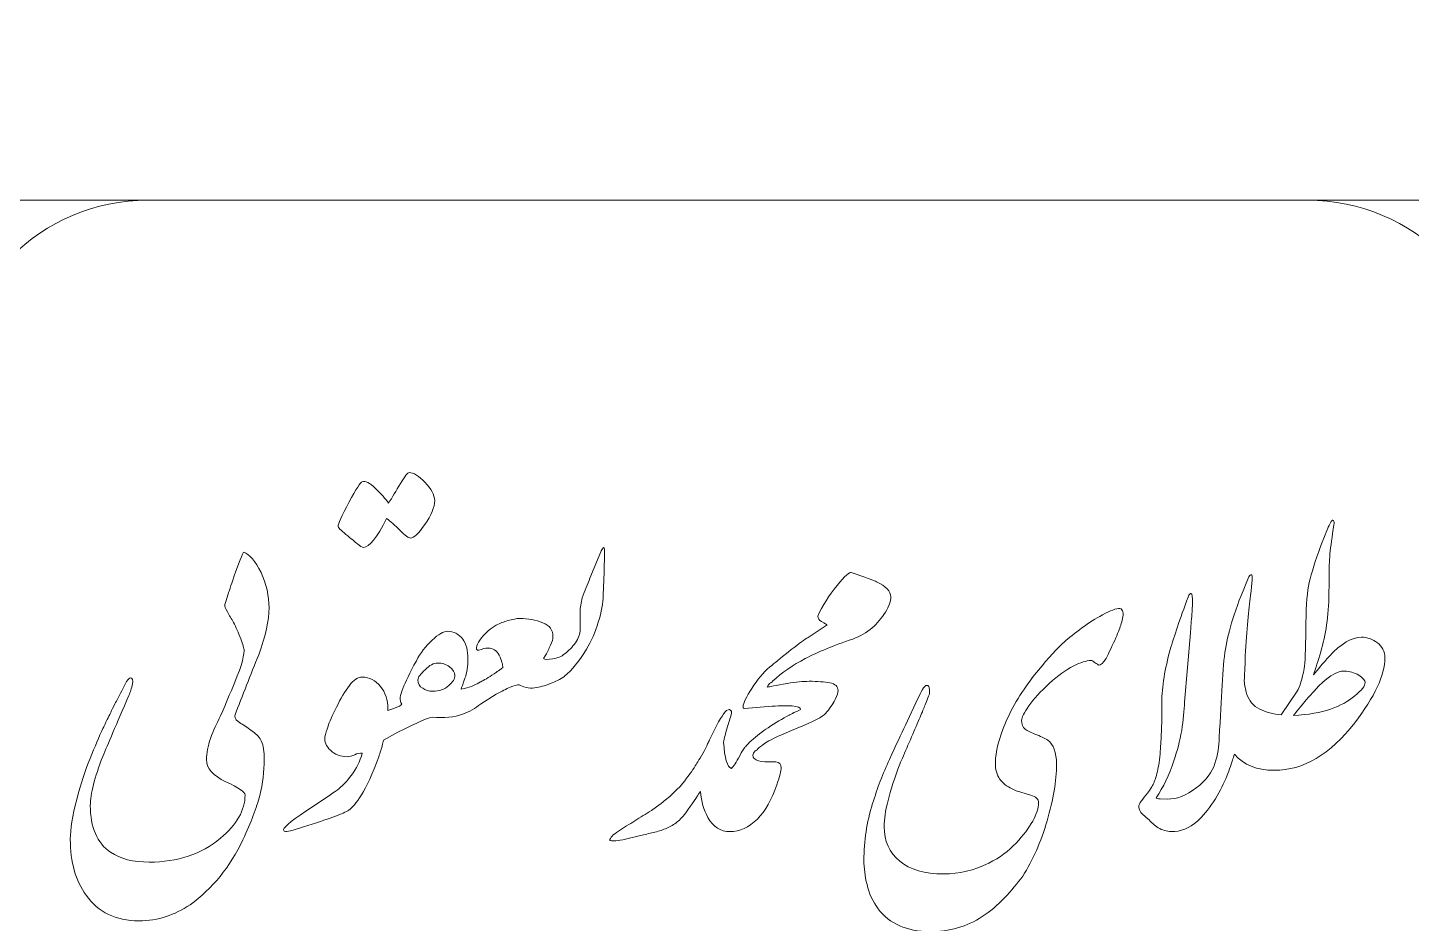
# Model space of a CAD drawing. Header units: millimetres. Extents: x 62 to 462, y 96 to 456.
# Drawn here: x 83.25 to 101.15, y 366.95 to 378.53 of the extents above; entities that cross this region are included whole.
import ezdxf

# ---------------------------------------------------------------- set-up
doc = ezdxf.new("R2010")
doc.units = ezdxf.units.MM
doc.header["$MEASUREMENT"] = 0
doc.layers.add('Layer 1', color=7, linetype='Continuous')

msp = doc.modelspace()

# ---------------------------------------------------------------- linework, layer by layer
at = {"layer": 'Layer 1', "color": 250, "lineweight": 18}
for points, knots in [([(71.7442, 415.8033), (71.7442, 415.8033), (101.3692, 415.8033), (101.3692, 415.8033), (104.0887, 415.8033), (106.3067, 413.5853), (106.3067, 410.8658), (106.3067, 410.8658), (106.3067, 381.2408), (106.3067, 381.2408), (106.3067, 378.5213), (104.0887, 376.3033), (101.3692, 376.3033), (101.3692, 376.3033), (71.7442, 376.3033), (71.7442, 376.3033), (69.0247, 376.3033), (66.8067, 378.5213), (66.8067, 381.2408), (66.8067, 381.2408), (66.8067, 410.8658), (66.8067, 410.8658), (66.8067, 413.5853), (69.0247, 415.8033), (71.7442, 415.8033)], [0, 0, 0, 0, 0.125, 0.125, 0.125, 0.25, 0.25, 0.25, 0.375, 0.375, 0.375, 0.5, 0.5, 0.5, 0.625, 0.625, 0.625, 0.75, 0.75, 0.75, 0.875, 0.875, 0.875, 1, 1, 1, 1]), ([(84.8067, 376.3033), (84.8067, 376.3033), (99.8067, 376.3033), (99.8067, 376.3033), (101.1837, 376.3033), (102.3067, 375.1803), (102.3067, 373.8033), (102.3067, 373.8033), (102.3067, 358.8033), (102.3067, 358.8033), (102.3067, 357.4264), (101.1837, 356.3033), (99.8067, 356.3033), (99.8067, 356.3033), (84.8067, 356.3033), (84.8067, 356.3033), (83.4298, 356.3033), (82.3067, 357.4264), (82.3067, 358.8033), (82.3067, 358.8033), (82.3067, 373.8033), (82.3067, 373.8033), (82.3067, 375.1803), (83.4298, 376.3033), (84.8067, 376.3033)], [0, 0, 0, 0, 0.125, 0.125, 0.125, 0.25, 0.25, 0.25, 0.375, 0.375, 0.375, 0.5, 0.5, 0.5, 0.625, 0.625, 0.625, 0.75, 0.75, 0.75, 0.875, 0.875, 0.875, 1, 1, 1, 1]), ([(87.2684, 372.0841), (87.2684, 372.1147), (87.3154, 372.217), (87.4095, 372.3945), (87.5036, 372.5709), (87.5612, 372.6591), (87.5812, 372.6591), (87.62, 372.6756), (87.6776, 372.6474), (87.7517, 372.5756), (87.827, 372.5027), (87.8834, 372.4392), (87.9222, 372.3839), (87.9681, 372.4592), (88.0198, 372.545), (88.0763, 372.6391), (88.1327, 372.7332), (88.1692, 372.7802), (88.188, 372.7802), (88.2456, 372.7802), (88.3138, 372.7379), (88.3926, 372.6544), (88.4726, 372.5709), (88.5137, 372.4921), (88.5184, 372.418), (88.5184, 372.331), (88.4761, 372.2275), (88.3914, 372.1088), (88.3079, 371.9912), (88.2479, 371.9324), (88.208, 371.9324), (88.1833, 371.9324), (88.1374, 371.9665), (88.0704, 372.0323), (88.0045, 372.0994), (87.9457, 372.1511), (87.8952, 372.1876), (87.7705, 371.9371), (87.6717, 371.8124), (87.5988, 371.8124), (87.58, 371.8124), (87.5542, 371.8266), (87.5189, 371.8571), (87.4871, 371.8842), (87.4377, 371.9253), (87.3695, 371.9806), (87.3013, 372.0359), (87.2684, 372.07), (87.2684, 372.0841)], [0, 0, 0, 0, 0.0625, 0.0625, 0.0625, 0.125, 0.125, 0.125, 0.1875, 0.1875, 0.1875, 0.25, 0.25, 0.25, 0.3125, 0.3125, 0.3125, 0.375, 0.375, 0.375, 0.4375, 0.4375, 0.4375, 0.5, 0.5, 0.5, 0.5625, 0.5625, 0.5625, 0.625, 0.625, 0.625, 0.6875, 0.6875, 0.6875, 0.75, 0.75, 0.75, 0.8125, 0.8125, 0.8125, 0.875, 0.875, 0.875, 0.9375, 0.9375, 0.9375, 1, 1, 1, 1]), ([(98.9892, 370.0833), (98.9943, 370.0275), (99.0045, 369.9738), (99.0195, 369.9216), (99.0501, 369.8275), (99.1065, 369.7593), (99.1889, 369.7193), (99.2712, 369.6793), (99.3641, 369.6558), (99.4676, 369.6487), (99.4676, 369.6487), (99.6745, 369.9521), (99.6745, 369.9521), (99.7086, 370.0098), (99.7392, 370.1074), (99.7639, 370.2449), (99.7756, 370.3202), (99.7827, 370.4872), (99.7851, 370.7424), (99.7874, 370.9987), (99.798, 371.1892), (99.8192, 371.3127), (99.8427, 371.4279), (99.8874, 371.5761), (99.9532, 371.7584), (100.0202, 371.9418), (100.0614, 372.0476), (100.0755, 372.0759), (100.0908, 372.1041), (100.1026, 372.1276), (100.112, 372.1464), (100.1237, 372.1652), (100.1343, 372.1687), (100.1425, 372.1582), (100.1519, 372.1476), (100.1543, 372.1299), (100.1496, 372.1041), (100.1249, 371.95), (100.1073, 371.8254), (100.0979, 371.7278), (100.0896, 371.6302), (100.0849, 371.5373), (100.0861, 371.4491), (100.0873, 371.3609), (100.0861, 371.2468), (100.0814, 371.1069), (100.0767, 370.967), (100.0626, 370.8376), (100.0391, 370.72), (100.0167, 370.6012), (99.9885, 370.4872), (99.9532, 370.3755), (99.9191, 370.2649), (99.8956, 370.1944), (99.885, 370.1638), (99.9403, 370.2332), (100.0073, 370.312), (100.0884, 370.4025), (100.2413, 370.5683), (100.3812, 370.6506), (100.5047, 370.6506), (100.58, 370.6506), (100.6494, 370.6259), (100.7117, 370.5777), (100.7752, 370.5319), (100.8081, 370.4672), (100.8081, 370.3813), (100.8081, 370.1603), (100.6776, 369.8816), (100.4189, 369.5429), (100.1014, 369.1337), (99.7545, 368.9291), (99.3782, 368.9291), (99.1515, 368.9291), (98.9798, 368.9978), (98.8622, 369.1361), (98.8537, 369.1085), (98.8454, 369.0834), (98.8372, 369.0608), (98.8172, 368.9926), (98.7878, 368.9115), (98.749, 368.8186), (98.7114, 368.7257), (98.6585, 368.6269), (98.5915, 368.5234), (98.5233, 368.4199), (98.4551, 368.3364), (98.3857, 368.2718), (98.2787, 368.1789), (98.1646, 368.1342), (98.0447, 368.1365), (97.9835, 368.1389), (97.9271, 368.1553), (97.8765, 368.1859), (97.8283, 368.2177), (97.7836, 368.2576), (97.7425, 368.3035), (97.7048, 368.3329), (97.6825, 368.3529), (97.6731, 368.3611), (97.6413, 368.3917), (97.6249, 368.4223), (97.6249, 368.454), (97.6249, 368.4775), (97.6366, 368.5046), (97.659, 368.534), (97.6825, 368.5634), (97.7083, 368.5975), (97.7389, 368.6339), (97.7519, 368.6516), (97.7707, 368.6798), (97.793, 368.7163), (97.8165, 368.7527), (97.8365, 368.8021), (97.8542, 368.8632), (97.8706, 368.9232), (97.8859, 369.0032), (97.8965, 369.102), (97.9059, 369.2007), (97.9118, 369.2866), (97.9141, 369.3571), (97.9141, 369.3571), (97.9212, 369.5712), (97.9212, 369.5712), (97.9235, 369.6441), (97.9235, 369.7217), (97.9212, 369.8016), (97.9259, 370.0133), (97.9623, 370.2426), (98.0317, 370.4907), (98.0799, 370.6589), (98.1564, 370.8847), (98.2622, 371.1692), (98.2693, 371.1881), (98.2763, 371.1998), (98.2834, 371.2069), (98.2893, 371.2139), (98.2951, 371.2174), (98.2998, 371.2174), (98.3163, 371.2151), (98.3234, 371.1716), (98.321, 371.0869), (98.3187, 371.0458), (98.314, 370.9787), (98.3069, 370.887), (98.2998, 370.7929), (98.2951, 370.733), (98.2928, 370.7083), (98.2928, 370.7083), (98.2175, 369.8122), (98.2175, 369.8122), (98.2128, 369.704), (98.1999, 369.5817), (98.1799, 369.443), (98.1564, 369.3101), (98.1235, 369.1807), (98.0799, 369.0537), (98.02, 368.868), (97.9424, 368.708), (97.8483, 368.5751), (97.853, 368.5657), (97.8718, 368.561), (97.9036, 368.561), (97.9036, 368.561), (97.9906, 368.5575), (97.9906, 368.5575), (98.1164, 368.5528), (98.2422, 368.601), (98.3692, 368.701), (98.495, 368.8009), (98.5762, 368.9068), (98.6103, 369.0173), (98.6444, 369.129), (98.6632, 369.2407), (98.6656, 369.3536), (98.6808, 369.6135), (98.6938, 369.8393), (98.7032, 370.0309), (98.7126, 370.2226), (98.7267, 370.3778), (98.7467, 370.4978), (98.7655, 370.6166), (98.7973, 370.7471), (98.8408, 370.887), (98.8843, 371.0269), (98.9537, 371.208), (99.0477, 371.4315), (99.0618, 371.4538), (99.0736, 371.4632), (99.0854, 371.4585), (99.0971, 371.4538), (99.0924, 371.3644), (99.0701, 371.1881), (99.0477, 371.0128), (99.0254, 370.753), (99.003, 370.4084), (99.0007, 370.3188), (98.9961, 370.2108), (98.9892, 370.0833)], [0, 0, 0, 0, 0.0151515, 0.0151515, 0.0151515, 0.030303, 0.030303, 0.030303, 0.0454545, 0.0454545, 0.0454545, 0.0606061, 0.0606061, 0.0606061, 0.0757576, 0.0757576, 0.0757576, 0.0909091, 0.0909091, 0.0909091, 0.1060606, 0.1060606, 0.1060606, 0.1212121, 0.1212121, 0.1212121, 0.1363636, 0.1363636, 0.1363636, 0.1515152, 0.1515152, 0.1515152, 0.1666667, 0.1666667, 0.1666667, 0.1818182, 0.1818182, 0.1818182, 0.1969697, 0.1969697, 0.1969697, 0.2121212, 0.2121212, 0.2121212, 0.2272727, 0.2272727, 0.2272727, 0.2424242, 0.2424242, 0.2424242, 0.2575758, 0.2575758, 0.2575758, 0.2727273, 0.2727273, 0.2727273, 0.2878788, 0.2878788, 0.2878788, 0.3030303, 0.3030303, 0.3030303, 0.3181818, 0.3181818, 0.3181818, 0.3333333, 0.3333333, 0.3333333, 0.3484848, 0.3484848, 0.3484848, 0.3636364, 0.3636364, 0.3636364, 0.3787879, 0.3787879, 0.3787879, 0.3939394, 0.3939394, 0.3939394, 0.4090909, 0.4090909, 0.4090909, 0.4242424, 0.4242424, 0.4242424, 0.4393939, 0.4393939, 0.4393939, 0.4545455, 0.4545455, 0.4545455, 0.469697, 0.469697, 0.469697, 0.4848485, 0.4848485, 0.4848485, 0.5, 0.5, 0.5, 0.5151515, 0.5151515, 0.5151515, 0.530303, 0.530303, 0.530303, 0.5454545, 0.5454545, 0.5454545, 0.5606061, 0.5606061, 0.5606061, 0.5757576, 0.5757576, 0.5757576, 0.5909091, 0.5909091, 0.5909091, 0.6060606, 0.6060606, 0.6060606, 0.6212121, 0.6212121, 0.6212121, 0.6363636, 0.6363636, 0.6363636, 0.6515152, 0.6515152, 0.6515152, 0.6666667, 0.6666667, 0.6666667, 0.6818182, 0.6818182, 0.6818182, 0.6969697, 0.6969697, 0.6969697, 0.7121212, 0.7121212, 0.7121212, 0.7272727, 0.7272727, 0.7272727, 0.7424242, 0.7424242, 0.7424242, 0.7575758, 0.7575758, 0.7575758, 0.7727273, 0.7727273, 0.7727273, 0.7878788, 0.7878788, 0.7878788, 0.8030303, 0.8030303, 0.8030303, 0.8181818, 0.8181818, 0.8181818, 0.8333333, 0.8333333, 0.8333333, 0.8484848, 0.8484848, 0.8484848, 0.8636364, 0.8636364, 0.8636364, 0.8787879, 0.8787879, 0.8787879, 0.8939394, 0.8939394, 0.8939394, 0.9090909, 0.9090909, 0.9090909, 0.9242424, 0.9242424, 0.9242424, 0.9393939, 0.9393939, 0.9393939, 0.9545455, 0.9545455, 0.9545455, 0.969697, 0.969697, 0.969697, 0.9848485, 0.9848485, 0.9848485, 1, 1, 1, 1]), ([(86.0655, 368.6092), (86.0655, 368.6481), (85.9831, 368.7057), (85.8173, 368.7809), (85.6492, 368.8597), (85.5657, 368.955), (85.5657, 369.0679), (85.5657, 369.1478), (85.5833, 369.2395), (85.6198, 369.3418), (85.6551, 369.443), (85.6974, 369.5406), (85.748, 369.6323), (85.748, 369.6323), (85.7492, 369.6344), (85.7492, 369.6344), (85.7492, 369.6344), (85.7491, 369.6347), (85.7491, 369.6347), (85.8267, 369.8181), (85.8761, 369.9345), (85.8973, 369.9827), (86.0008, 370.2238), (86.0525, 370.3884), (86.0525, 370.4755), (86.0525, 370.5049), (86.0384, 370.5566), (86.0102, 370.6307), (85.9784, 370.7106), (85.9478, 370.7812), (85.9173, 370.84), (85.9043, 370.8635), (85.8902, 370.8859), (85.8761, 370.9094), (85.862, 370.9329), (85.8502, 370.9552), (85.8385, 370.9788), (85.8103, 371.0199), (85.7997, 371.0517), (85.8044, 371.0752), (85.8244, 371.1387), (85.8432, 371.1963), (85.8596, 371.2469), (85.8749, 371.2974), (85.8902, 371.3409), (85.9043, 371.3774), (85.9655, 371.562), (86.0125, 371.6855), (86.0454, 371.7502), (86.1231, 371.7243), (86.1995, 371.6373), (86.2724, 371.4879), (86.3418, 371.3386), (86.3759, 371.1857), (86.3759, 371.0305), (86.3759, 370.8694), (86.3312, 370.6671), (86.2418, 370.4237), (86.1889, 370.2932), (86.136, 370.1615), (86.0842, 370.0286), (86.0325, 369.8969), (85.9819, 369.7652), (85.9314, 369.6347), (85.9314, 369.6347), (85.9311, 369.6341), (85.9311, 369.6341), (85.9311, 369.6341), (85.9314, 369.6323), (85.9314, 369.6323), (85.9314, 369.6006), (85.9573, 369.5676), (86.009, 369.5359), (86.0607, 369.5041), (86.1125, 369.4688), (86.1654, 369.4312), (86.2183, 369.3924), (86.256, 369.3501), (86.2795, 369.3019), (86.3018, 369.249), (86.3136, 369.1713), (86.3136, 369.0679), (86.3136, 368.9162), (86.2936, 368.7609), (86.2548, 368.6022), (86.216, 368.4481), (86.1431, 368.2576), (86.0372, 368.0307), (85.8702, 367.6791), (85.6433, 367.3992), (85.3552, 367.1899), (85.2505, 367.1229), (85.1471, 367.0723), (85.0459, 367.0382), (84.9354, 367.0018), (84.8166, 366.9829), (84.6908, 366.9829), (84.3945, 366.9829), (84.1675, 367.0935), (84.0088, 367.3134), (83.8735, 367.5015), (83.8053, 367.7438), (83.8053, 368.0377), (83.8053, 368.1683), (83.8324, 368.3388), (83.8876, 368.5505), (83.9429, 368.7551), (84.0005, 368.9315), (84.0605, 369.0808), (84.1252, 369.2348), (84.1793, 369.3654), (84.2251, 369.47), (84.2392, 369.4959), (84.2592, 369.5347), (84.2839, 369.5864), (84.3098, 369.637), (84.3415, 369.7052), (84.3804, 369.7875), (84.4086, 369.8381), (84.4333, 369.8839), (84.4544, 369.9251), (84.4768, 369.9663), (84.4944, 370.0039), (84.5085, 370.0356), (84.5426, 370.098), (84.5685, 370.1274), (84.5873, 370.125), (84.6132, 370.1203), (84.6191, 370.0944), (84.6085, 370.0462), (84.5967, 369.9886), (84.5814, 369.9392), (84.5638, 369.8981), (84.4003, 369.5206), (84.2875, 369.2584), (84.2251, 369.109), (84.1181, 368.835), (84.064, 368.6245), (84.064, 368.4752), (84.064, 368.1918), (84.151, 367.9907), (84.3251, 367.8684), (84.4544, 367.7837), (84.6202, 367.7414), (84.8249, 367.7414), (85.1929, 367.7414), (85.4998, 367.8449), (85.748, 368.0507), (85.9596, 368.2282), (86.0655, 368.414), (86.0655, 368.6092)], [0, 0, 0, 0, 0.02, 0.02, 0.02, 0.04, 0.04, 0.04, 0.06, 0.06, 0.06, 0.08, 0.08, 0.08, 0.1, 0.1, 0.1, 0.12, 0.12, 0.12, 0.14, 0.14, 0.14, 0.16, 0.16, 0.16, 0.18, 0.18, 0.18, 0.2, 0.2, 0.2, 0.22, 0.22, 0.22, 0.24, 0.24, 0.24, 0.26, 0.26, 0.26, 0.28, 0.28, 0.28, 0.3, 0.3, 0.3, 0.32, 0.32, 0.32, 0.34, 0.34, 0.34, 0.36, 0.36, 0.36, 0.38, 0.38, 0.38, 0.4, 0.4, 0.4, 0.42, 0.42, 0.42, 0.44, 0.44, 0.44, 0.46, 0.46, 0.46, 0.48, 0.48, 0.48, 0.5, 0.5, 0.5, 0.52, 0.52, 0.52, 0.54, 0.54, 0.54, 0.56, 0.56, 0.56, 0.58, 0.58, 0.58, 0.6, 0.6, 0.6, 0.62, 0.62, 0.62, 0.64, 0.64, 0.64, 0.66, 0.66, 0.66, 0.68, 0.68, 0.68, 0.7, 0.7, 0.7, 0.72, 0.72, 0.72, 0.74, 0.74, 0.74, 0.76, 0.76, 0.76, 0.78, 0.78, 0.78, 0.8, 0.8, 0.8, 0.82, 0.82, 0.82, 0.84, 0.84, 0.84, 0.86, 0.86, 0.86, 0.88, 0.88, 0.88, 0.9, 0.9, 0.9, 0.92, 0.92, 0.92, 0.94, 0.94, 0.94, 0.96, 0.96, 0.96, 0.98, 0.98, 0.98, 1, 1, 1, 1]), ([(90.1965, 370.4343), (90.2517, 370.4731), (90.2988, 370.5213), (90.3376, 370.5789), (90.3787, 370.6366), (90.3999, 370.6942), (90.3999, 370.7518), (90.3999, 370.7518), (90.3999, 370.9788), (90.3999, 370.9788), (90.3999, 371.034), (90.4093, 371.0952), (90.427, 371.161), (90.4599, 371.2527), (90.4928, 371.3374), (90.5269, 371.4127), (90.5269, 371.4127), (90.668, 371.7537), (90.668, 371.7537), (90.6704, 371.7702), (90.6821, 371.789), (90.7033, 371.809), (90.7127, 371.809), (90.7162, 371.7854), (90.7162, 371.7372), (90.7162, 371.7372), (90.7104, 371.4926), (90.7104, 371.4926), (90.7104, 371.4926), (90.6962, 371.1963), (90.6962, 371.1963), (90.6962, 371.0928), (90.6751, 370.9752), (90.6339, 370.8447), (90.5951, 370.713), (90.5445, 370.5978), (90.4822, 370.4966), (90.3885, 370.3432), (90.2937, 370.2259), (90.1976, 370.146), (90.1976, 370.146), (90.1965, 370.1438), (90.1965, 370.1438), (90.1412, 370.1074), (90.0789, 370.0756), (90.0107, 370.0498), (89.9413, 370.0227), (89.8743, 370.0051), (89.8108, 369.9957), (89.7755, 369.9886), (89.739, 369.991), (89.7002, 370.0004), (89.6614, 370.011), (89.6308, 370.0227), (89.6108, 370.0368), (89.5826, 370.0368), (89.5438, 370.0251), (89.4933, 370.0027), (89.445, 369.9816), (89.3851, 369.9522), (89.3145, 369.9134), (89.3145, 369.9134), (89.1111, 369.7852), (89.1111, 369.7852), (89.1111, 369.7852), (89.1108, 369.7861), (89.1108, 369.7861), (89.0462, 369.7286), (88.9686, 369.6851), (88.8771, 369.6558), (88.7736, 369.6158), (88.6431, 369.6041), (88.4843, 369.617), (88.4514, 369.617), (88.3044, 369.5523), (88.0398, 369.4206), (88.0398, 369.4206), (87.8581, 369.3204), (87.8581, 369.3204), (87.8581, 369.3204), (87.8446, 369.2678), (87.8446, 369.2678), (87.8305, 369.2101), (87.8129, 369.1549), (87.7952, 369.1043), (87.7141, 368.8821), (87.64, 368.7174), (87.5706, 368.6116), (87.5024, 368.5058), (87.4483, 368.4411), (87.4095, 368.4152), (87.3696, 368.3905), (87.3119, 368.3635), (87.2331, 368.3341), (87.1555, 368.3059), (87.0368, 368.2659), (86.8768, 368.2141), (86.7169, 368.1624), (86.6228, 368.1365), (86.5923, 368.1365), (86.5746, 368.1365), (86.5652, 368.1412), (86.5652, 368.1506), (86.5464, 368.1753), (86.6417, 368.2588), (86.851, 368.3988), (87.0603, 368.5387), (87.1955, 368.6304), (87.2555, 368.6739), (87.3166, 368.7174), (87.379, 368.7809), (87.4413, 368.8656), (87.5048, 368.9491), (87.5518, 369.0443), (87.5812, 369.149), (87.5495, 369.1537), (87.5165, 369.1478), (87.4836, 369.1302), (87.4495, 369.1137), (87.4166, 369.1043), (87.3848, 369.1043), (87.3002, 369.1067), (87.2284, 369.1349), (87.1708, 369.1878), (87.1144, 369.2395), (87.0897, 369.2983), (87.0991, 369.363), (87.1085, 369.4018), (87.1214, 369.4477), (87.1391, 369.4994), (87.1555, 369.5512), (87.192, 369.6335), (87.2473, 369.7452), (87.3025, 369.8581), (87.3578, 369.951), (87.4142, 370.0239), (87.4707, 370.098), (87.5259, 370.1344), (87.5812, 370.1344), (87.6753, 370.1344), (87.7541, 370.0944), (87.8176, 370.0145), (87.8811, 369.9333), (87.9117, 369.8369), (87.9117, 369.7252), (87.9117, 369.7252), (87.9115, 369.7016), (87.9115, 369.7016), (87.9115, 369.7016), (87.9763, 369.724), (87.9763, 369.724), (88.0527, 369.7522), (88.0916, 369.7722), (88.0916, 369.7863), (88.0774, 369.8098), (88.0704, 369.8381), (88.0704, 369.8722), (88.0751, 369.9027), (88.0868, 369.9404), (88.1057, 369.9862), (88.1374, 370.0709), (88.1962, 370.1908), (88.2809, 370.3449), (88.3338, 370.446), (88.4008, 370.5354), (88.4843, 370.613), (88.5666, 370.6894), (88.6337, 370.7271), (88.6842, 370.7271), (88.7642, 370.7271), (88.83, 370.693), (88.8806, 370.6271), (88.9265, 370.5624), (88.9488, 370.4778), (88.9488, 370.3719), (88.9488, 370.2779), (88.9359, 370.1932), (88.91, 370.1191), (88.8829, 370.0439), (88.8665, 369.998), (88.8594, 369.9792), (88.8594, 369.9792), (88.9006, 369.9862), (88.9006, 369.9862), (88.99, 370.0086), (89.0605, 370.0391), (89.1111, 370.0756), (89.1111, 370.0756), (89.1132, 370.072), (89.1132, 370.072), (89.1543, 370.0933), (89.2123, 370.1282), (89.2863, 370.178), (89.3028, 370.1874), (89.3404, 370.2144), (89.4004, 370.2579), (89.4004, 370.2944), (89.3839, 370.3473), (89.3521, 370.4167), (89.318, 370.479), (89.271, 370.5096), (89.211, 370.5096), (89.1722, 370.5096), (89.1322, 370.5002), (89.0899, 370.4813), (89.0605, 370.4813), (89.0511, 370.5013), (89.0629, 370.5401), (89.0723, 370.5684), (89.0923, 370.6025), (89.1252, 370.6436), (89.1758, 370.7083), (89.2381, 370.7624), (89.3145, 370.8059), (89.3627, 370.8318), (89.4121, 370.8506), (89.4627, 370.8647), (89.525, 370.8835), (89.5767, 370.8929), (89.6214, 370.8929), (89.7261, 370.8929), (89.8249, 370.8741), (89.9178, 370.8376), (90.0048, 370.8035), (90.0483, 370.7436), (90.0483, 370.6577), (90.0483, 370.6283), (90.0377, 370.5919), (90.0177, 370.5484), (90.006, 370.5225), (89.9954, 370.499), (89.9848, 370.479), (89.9742, 370.4578), (89.9554, 370.4237), (89.9272, 370.3755), (89.9436, 370.3614), (89.9824, 370.3602), (90.0448, 370.3696), (90.1071, 370.3802), (90.1576, 370.4014), (90.1965, 370.4343)], [0, 0, 0, 0, 0.0125, 0.0125, 0.0125, 0.025, 0.025, 0.025, 0.0375, 0.0375, 0.0375, 0.05, 0.05, 0.05, 0.0625, 0.0625, 0.0625, 0.075, 0.075, 0.075, 0.0875, 0.0875, 0.0875, 0.1, 0.1, 0.1, 0.1125, 0.1125, 0.1125, 0.125, 0.125, 0.125, 0.1375, 0.1375, 0.1375, 0.15, 0.15, 0.15, 0.1625, 0.1625, 0.1625, 0.175, 0.175, 0.175, 0.1875, 0.1875, 0.1875, 0.2, 0.2, 0.2, 0.2125, 0.2125, 0.2125, 0.225, 0.225, 0.225, 0.2375, 0.2375, 0.2375, 0.25, 0.25, 0.25, 0.2625, 0.2625, 0.2625, 0.275, 0.275, 0.275, 0.2875, 0.2875, 0.2875, 0.3, 0.3, 0.3, 0.3125, 0.3125, 0.3125, 0.325, 0.325, 0.325, 0.3375, 0.3375, 0.3375, 0.35, 0.35, 0.35, 0.3625, 0.3625, 0.3625, 0.375, 0.375, 0.375, 0.3875, 0.3875, 0.3875, 0.4, 0.4, 0.4, 0.4125, 0.4125, 0.4125, 0.425, 0.425, 0.425, 0.4375, 0.4375, 0.4375, 0.45, 0.45, 0.45, 0.4625, 0.4625, 0.4625, 0.475, 0.475, 0.475, 0.4875, 0.4875, 0.4875, 0.5, 0.5, 0.5, 0.5125, 0.5125, 0.5125, 0.525, 0.525, 0.525, 0.5375, 0.5375, 0.5375, 0.55, 0.55, 0.55, 0.5625, 0.5625, 0.5625, 0.575, 0.575, 0.575, 0.5875, 0.5875, 0.5875, 0.6, 0.6, 0.6, 0.6125, 0.6125, 0.6125, 0.625, 0.625, 0.625, 0.6375, 0.6375, 0.6375, 0.65, 0.65, 0.65, 0.6625, 0.6625, 0.6625, 0.675, 0.675, 0.675, 0.6875, 0.6875, 0.6875, 0.7, 0.7, 0.7, 0.7125, 0.7125, 0.7125, 0.725, 0.725, 0.725, 0.7375, 0.7375, 0.7375, 0.75, 0.75, 0.75, 0.7625, 0.7625, 0.7625, 0.775, 0.775, 0.775, 0.7875, 0.7875, 0.7875, 0.8, 0.8, 0.8, 0.8125, 0.8125, 0.8125, 0.825, 0.825, 0.825, 0.8375, 0.8375, 0.8375, 0.85, 0.85, 0.85, 0.8625, 0.8625, 0.8625, 0.875, 0.875, 0.875, 0.8875, 0.8875, 0.8875, 0.9, 0.9, 0.9, 0.9125, 0.9125, 0.9125, 0.925, 0.925, 0.925, 0.9375, 0.9375, 0.9375, 0.95, 0.95, 0.95, 0.9625, 0.9625, 0.9625, 0.975, 0.975, 0.975, 0.9875, 0.9875, 0.9875, 1, 1, 1, 1]), ([(92.8812, 370.2896), (92.9388, 370.3379), (93.0211, 370.4037), (93.1293, 370.4896), (93.2351, 370.5695), (93.3069, 370.6224), (93.3468, 370.6471), (93.3468, 370.6471), (93.5938, 370.8094), (93.5938, 370.8094), (93.5879, 370.8141), (93.5632, 370.8294), (93.5221, 370.8541), (93.4903, 370.8706), (93.4738, 370.8929), (93.4738, 370.9235), (93.5338, 371.0563), (93.6161, 371.1881), (93.722, 371.3198), (93.8254, 371.4432), (93.8854, 371.4997), (93.9042, 371.4879), (94.09, 371.4244), (94.2006, 371.3833), (94.2347, 371.368), (94.357, 371.3103), (94.4181, 371.2445), (94.4181, 371.1716), (94.4181, 371.121), (94.3946, 371.0552), (94.3487, 370.9752), (94.2982, 370.8964), (94.2405, 370.8294), (94.177, 370.7718), (94.1053, 370.7118), (94.0218, 370.6636), (93.9254, 370.6271), (93.6749, 370.5425), (93.4703, 370.4578), (93.3104, 370.3731), (93.153, 370.291), (93.0115, 370.194), (92.8872, 370.0812), (92.8872, 370.0812), (92.8823, 370.0733), (92.8823, 370.0733), (92.8565, 370.058), (92.84, 370.0427), (92.8318, 370.0286), (92.8235, 370.0145), (92.82, 370.0074), (92.82, 370.0051), (92.84, 370.0098), (92.927, 370.0251), (93.0787, 370.0533), (93.1904, 370.0709), (93.2845, 370.0803), (93.3609, 370.0803), (93.4703, 370.0803), (93.5608, 370.0733), (93.629, 370.0603), (93.7008, 370.0462), (93.7361, 370.0133), (93.7361, 369.9604), (93.7361, 369.9392), (93.7231, 369.9004), (93.6984, 369.8428), (93.6655, 369.7828), (93.6243, 369.7228), (93.5738, 369.6641), (93.5397, 369.6241), (93.4174, 369.5617), (93.2069, 369.4747), (92.9976, 369.3865), (92.8682, 369.3277), (92.82, 369.2972), (92.7718, 369.2654), (92.7353, 369.2395), (92.7095, 369.2196), (92.6956, 369.2012), (92.6804, 369.1876), (92.664, 369.179), (92.6281, 369.1378), (92.6233, 369.105), (92.6507, 369.0808), (92.6777, 369.0549), (92.7236, 369.042), (92.7883, 369.0408), (92.8529, 369.0396), (92.9, 369.0396), (92.9294, 369.0396), (92.9752, 369.0349), (92.9988, 369.0079), (92.9988, 368.9597), (92.9988, 368.9256), (92.9799, 368.8527), (92.9435, 368.7433), (92.8788, 368.5505), (92.7953, 368.4023), (92.6918, 368.2988), (92.5837, 368.1906), (92.4661, 368.1365), (92.3367, 368.1365), (92.2156, 368.1365), (92.1203, 368.1977), (92.051, 368.3188), (91.9982, 368.4152), (91.9658, 368.5273), (91.955, 368.6547), (91.9082, 368.5842), (91.845, 368.4918), (91.7652, 368.3776), (91.717, 368.3176), (91.6758, 368.2753), (91.6405, 368.2506), (91.5947, 368.2177), (91.5488, 368.1918), (91.5018, 368.173), (91.4548, 368.153), (91.403, 368.1377), (91.3466, 368.1248), (91.2901, 368.1118), (91.2349, 368.0989), (91.1796, 368.0848), (91.1796, 368.0848), (90.9515, 368.0295), (90.9515, 368.0295), (90.8597, 368.0142), (90.8033, 368.0119), (90.7833, 368.0225), (90.7833, 368.0554), (90.8209, 368.0954), (90.8974, 368.1436), (90.9656, 368.1871), (91.0361, 368.2318), (91.1067, 368.2765), (91.1784, 368.3211), (91.249, 368.3647), (91.3207, 368.4082), (91.5018, 368.5352), (91.6382, 368.6539), (91.7276, 368.7633), (91.7958, 368.8491), (91.8499, 368.9232), (91.8887, 368.9879), (91.9145, 369.0243), (91.9522, 369.0878), (92.0027, 369.1772), (92.0027, 369.1772), (92.0361, 369.2455), (92.0361, 369.2455), (92.044, 369.2642), (92.0525, 369.2821), (92.0616, 369.2995), (92.0657, 369.3079), (92.0699, 369.3159), (92.0743, 369.3238), (92.0743, 369.3238), (92.1509, 369.4806), (92.1509, 369.4806), (92.185, 369.5512), (92.2191, 369.6088), (92.2509, 369.6523), (92.2802, 369.6958), (92.3085, 369.717), (92.3332, 369.7146), (92.3567, 369.7029), (92.3637, 369.6805), (92.3543, 369.6452), (92.3285, 369.57), (92.3132, 369.5206), (92.3061, 369.4971), (92.28, 369.4103), (92.263, 369.3417), (92.2554, 369.292), (92.267, 369.084), (92.301, 368.9713), (92.3579, 368.9526), (92.3826, 368.9785), (92.419, 369.0338), (92.4649, 369.1184), (92.4919, 369.169), (92.5131, 369.2031), (92.526, 369.2219), (92.5295, 369.2262), (92.5334, 369.2299), (92.5378, 369.233), (92.5585, 369.2585), (92.5841, 369.2855), (92.613, 369.3124), (92.6848, 369.3771), (92.7565, 369.4324), (92.8306, 369.4806), (92.9247, 369.5429), (93.0152, 369.597), (93.1022, 369.6429), (93.1093, 369.6476), (93.1587, 369.6723), (93.2504, 369.7158), (93.2504, 369.7381), (93.2139, 369.7546), (93.1399, 369.764), (93.0764, 369.7664), (92.9893, 369.764), (92.8823, 369.7569), (92.8823, 369.7569), (92.5237, 369.7287), (92.5237, 369.7287), (92.5072, 369.7287), (92.5025, 369.7428), (92.5096, 369.7699), (92.5237, 369.8299), (92.5684, 369.9169), (92.646, 370.0286), (92.7214, 370.14), (92.7991, 370.225), (92.8791, 370.2849), (92.8791, 370.2849), (92.8812, 370.2896), (92.8812, 370.2896)], [0, 0, 0, 0, 0.0136986, 0.0136986, 0.0136986, 0.0273973, 0.0273973, 0.0273973, 0.0410959, 0.0410959, 0.0410959, 0.0547945, 0.0547945, 0.0547945, 0.0684932, 0.0684932, 0.0684932, 0.0821918, 0.0821918, 0.0821918, 0.0958904, 0.0958904, 0.0958904, 0.109589, 0.109589, 0.109589, 0.1232877, 0.1232877, 0.1232877, 0.1369863, 0.1369863, 0.1369863, 0.1506849, 0.1506849, 0.1506849, 0.1643836, 0.1643836, 0.1643836, 0.1780822, 0.1780822, 0.1780822, 0.1917808, 0.1917808, 0.1917808, 0.2054795, 0.2054795, 0.2054795, 0.2191781, 0.2191781, 0.2191781, 0.2328767, 0.2328767, 0.2328767, 0.2465753, 0.2465753, 0.2465753, 0.260274, 0.260274, 0.260274, 0.2739726, 0.2739726, 0.2739726, 0.2876712, 0.2876712, 0.2876712, 0.3013699, 0.3013699, 0.3013699, 0.3150685, 0.3150685, 0.3150685, 0.3287671, 0.3287671, 0.3287671, 0.3424658, 0.3424658, 0.3424658, 0.3561644, 0.3561644, 0.3561644, 0.369863, 0.369863, 0.369863, 0.3835616, 0.3835616, 0.3835616, 0.3972603, 0.3972603, 0.3972603, 0.4109589, 0.4109589, 0.4109589, 0.4246575, 0.4246575, 0.4246575, 0.4383562, 0.4383562, 0.4383562, 0.4520548, 0.4520548, 0.4520548, 0.4657534, 0.4657534, 0.4657534, 0.4794521, 0.4794521, 0.4794521, 0.4931507, 0.4931507, 0.4931507, 0.5068493, 0.5068493, 0.5068493, 0.5205479, 0.5205479, 0.5205479, 0.5342466, 0.5342466, 0.5342466, 0.5479452, 0.5479452, 0.5479452, 0.5616438, 0.5616438, 0.5616438, 0.5753425, 0.5753425, 0.5753425, 0.5890411, 0.5890411, 0.5890411, 0.6027397, 0.6027397, 0.6027397, 0.6164384, 0.6164384, 0.6164384, 0.630137, 0.630137, 0.630137, 0.6438356, 0.6438356, 0.6438356, 0.6575342, 0.6575342, 0.6575342, 0.6712329, 0.6712329, 0.6712329, 0.6849315, 0.6849315, 0.6849315, 0.6986301, 0.6986301, 0.6986301, 0.7123288, 0.7123288, 0.7123288, 0.7260274, 0.7260274, 0.7260274, 0.739726, 0.739726, 0.739726, 0.7534247, 0.7534247, 0.7534247, 0.7671233, 0.7671233, 0.7671233, 0.7808219, 0.7808219, 0.7808219, 0.7945205, 0.7945205, 0.7945205, 0.8082192, 0.8082192, 0.8082192, 0.8219178, 0.8219178, 0.8219178, 0.8356164, 0.8356164, 0.8356164, 0.8493151, 0.8493151, 0.8493151, 0.8630137, 0.8630137, 0.8630137, 0.8767123, 0.8767123, 0.8767123, 0.890411, 0.890411, 0.890411, 0.9041096, 0.9041096, 0.9041096, 0.9178082, 0.9178082, 0.9178082, 0.9315068, 0.9315068, 0.9315068, 0.9452055, 0.9452055, 0.9452055, 0.9589041, 0.9589041, 0.9589041, 0.9726027, 0.9726027, 0.9726027, 0.9863014, 0.9863014, 0.9863014, 1, 1, 1, 1]), ([(97.4214, 370.9341), (97.4132, 370.8764), (97.3979, 370.8212), (97.3791, 370.7671), (97.3591, 370.713), (97.3273, 370.6377), (97.2827, 370.5413), (97.238, 370.4449), (97.2109, 370.3896), (97.2015, 370.3755), (97.1651, 370.3179), (97.1321, 370.2896), (97.1051, 370.2896), (97.0839, 370.3038), (97.0663, 370.3167), (97.0498, 370.3296), (97.0334, 370.3426), (97.0192, 370.3484), (97.0051, 370.3484), (96.9475, 370.3484), (96.8723, 370.3249), (96.7782, 370.2779), (96.6829, 370.2308), (96.5806, 370.1556), (96.4677, 370.0521), (96.3548, 369.9486), (96.2667, 369.8522), (96.2032, 369.7628), (96.1408, 369.6735), (96.1091, 369.6111), (96.1091, 369.577), (96.1091, 369.5265), (96.1244, 369.4865), (96.1573, 369.4594), (96.1843, 369.4383), (96.2337, 369.4148), (96.3055, 369.3877), (96.376, 369.3595), (96.4242, 369.3371), (96.4466, 369.3183), (96.523, 369.2654), (96.5606, 369.1619), (96.5606, 369.0079), (96.5606, 368.795), (96.5207, 368.5505), (96.4395, 368.2765), (96.3596, 368.0013), (96.2537, 367.7638), (96.1232, 367.5615), (96.0562, 367.4674), (95.9786, 367.3733), (95.8892, 367.2793), (95.7998, 367.184), (95.7034, 367.1041), (95.5999, 367.037), (95.4023, 366.9065), (95.1742, 366.8407), (94.9179, 366.8407), (94.6262, 366.8454), (94.404, 366.9441), (94.2523, 367.137), (94.1841, 367.2358), (94.1359, 367.3404), (94.11, 367.451), (94.083, 367.5615), (94.07, 367.6662), (94.07, 367.7649), (94.07, 367.8908), (94.0794, 368.0142), (94.0971, 368.1353), (94.1159, 368.2553), (94.1441, 368.3764), (94.1829, 368.4987), (94.2429, 368.6963), (94.3146, 368.8868), (94.4005, 369.0702), (94.4851, 369.2537), (94.5533, 369.4018), (94.6062, 369.5147), (94.6062, 369.5147), (94.7685, 369.8593), (94.7685, 369.8593), (94.7873, 369.8981), (94.8062, 369.9357), (94.8273, 369.9733), (94.8473, 370.0098), (94.8661, 370.0274), (94.8826, 370.0274), (94.9049, 370.0274), (94.9179, 370.0098), (94.919, 369.9733), (94.9202, 369.9357), (94.9155, 369.9086), (94.9061, 369.8898), (94.8814, 369.824), (94.8591, 369.7675), (94.8414, 369.7228), (94.8226, 369.6782), (94.7956, 369.6135), (94.7579, 369.5288), (94.7215, 369.443), (94.6815, 369.3513), (94.6392, 369.2525), (94.5968, 369.1537), (94.5616, 369.0726), (94.5345, 369.0079), (94.3993, 368.6504), (94.3311, 368.3811), (94.3311, 368.2024), (94.3311, 368.0142), (94.3981, 367.8649), (94.5333, 367.7543), (94.6674, 367.6438), (94.8567, 367.5885), (95.1001, 367.5885), (95.3024, 367.5885), (95.4976, 367.6356), (95.6869, 367.7297), (95.8269, 367.8014), (95.9444, 367.8872), (96.0385, 367.9884), (96.1326, 368.0895), (96.2043, 368.1847), (96.2537, 368.2729), (96.3031, 368.3611), (96.3278, 368.4411), (96.3278, 368.5116), (96.3278, 368.5552), (96.2949, 368.5881), (96.229, 368.6081), (96.1632, 368.6292), (96.1161, 368.6433), (96.0867, 368.6504), (96.0585, 368.6563), (96.0256, 368.6692), (95.988, 368.688), (95.9174, 368.7221), (95.8633, 368.7656), (95.8257, 368.8174), (95.7892, 368.8691), (95.7704, 368.9397), (95.7704, 369.0291), (95.7704, 369.1643), (95.8151, 369.3371), (95.9033, 369.5453), (95.9915, 369.7546), (96.1161, 369.9604), (96.2772, 370.1626), (96.4089, 370.3273), (96.5289, 370.4625), (96.6359, 370.5648), (96.6935, 370.6177), (96.7676, 370.6789), (96.857, 370.7459), (96.9463, 370.8141), (97.0334, 370.8717), (97.1192, 370.9199), (97.2227, 370.9799), (97.3038, 371.014), (97.3638, 371.0234), (97.3885, 371.0234), (97.4061, 371.0128), (97.4155, 370.9928), (97.4238, 370.9717), (97.4261, 370.9529), (97.4214, 370.9341)], [0, 0, 0, 0, 0.0181818, 0.0181818, 0.0181818, 0.0363636, 0.0363636, 0.0363636, 0.0545455, 0.0545455, 0.0545455, 0.0727273, 0.0727273, 0.0727273, 0.0909091, 0.0909091, 0.0909091, 0.1090909, 0.1090909, 0.1090909, 0.1272727, 0.1272727, 0.1272727, 0.1454545, 0.1454545, 0.1454545, 0.1636364, 0.1636364, 0.1636364, 0.1818182, 0.1818182, 0.1818182, 0.2, 0.2, 0.2, 0.2181818, 0.2181818, 0.2181818, 0.2363636, 0.2363636, 0.2363636, 0.2545455, 0.2545455, 0.2545455, 0.2727273, 0.2727273, 0.2727273, 0.2909091, 0.2909091, 0.2909091, 0.3090909, 0.3090909, 0.3090909, 0.3272727, 0.3272727, 0.3272727, 0.3454545, 0.3454545, 0.3454545, 0.3636364, 0.3636364, 0.3636364, 0.3818182, 0.3818182, 0.3818182, 0.4, 0.4, 0.4, 0.4181818, 0.4181818, 0.4181818, 0.4363636, 0.4363636, 0.4363636, 0.4545455, 0.4545455, 0.4545455, 0.4727273, 0.4727273, 0.4727273, 0.4909091, 0.4909091, 0.4909091, 0.5090909, 0.5090909, 0.5090909, 0.5272727, 0.5272727, 0.5272727, 0.5454545, 0.5454545, 0.5454545, 0.5636364, 0.5636364, 0.5636364, 0.5818182, 0.5818182, 0.5818182, 0.6, 0.6, 0.6, 0.6181818, 0.6181818, 0.6181818, 0.6363636, 0.6363636, 0.6363636, 0.6545455, 0.6545455, 0.6545455, 0.6727273, 0.6727273, 0.6727273, 0.6909091, 0.6909091, 0.6909091, 0.7090909, 0.7090909, 0.7090909, 0.7272727, 0.7272727, 0.7272727, 0.7454545, 0.7454545, 0.7454545, 0.7636364, 0.7636364, 0.7636364, 0.7818182, 0.7818182, 0.7818182, 0.8, 0.8, 0.8, 0.8181818, 0.8181818, 0.8181818, 0.8363636, 0.8363636, 0.8363636, 0.8545455, 0.8545455, 0.8545455, 0.8727273, 0.8727273, 0.8727273, 0.8909091, 0.8909091, 0.8909091, 0.9090909, 0.9090909, 0.9090909, 0.9272727, 0.9272727, 0.9272727, 0.9454545, 0.9454545, 0.9454545, 0.9636364, 0.9636364, 0.9636364, 0.9818182, 0.9818182, 0.9818182, 1, 1, 1, 1]), ([(88.7806, 370.1556), (88.7806, 370.1944), (88.7571, 370.232), (88.7113, 370.2685), (88.6607, 370.3014), (88.609, 370.3167), (88.556, 370.3167), (88.5055, 370.3167), (88.4514, 370.2884), (88.3949, 370.2308), (88.3326, 370.1756), (88.302, 370.132), (88.302, 370.1003), (88.302, 370.0497), (88.322, 370.0121), (88.3632, 369.9898), (88.3985, 369.9639), (88.4408, 369.9521), (88.4914, 369.9521), (88.576, 369.9521), (88.6466, 369.9756), (88.7007, 370.0239), (88.7536, 370.0721), (88.7806, 370.1156), (88.7806, 370.1556)], [0, 0, 0, 0, 0.125, 0.125, 0.125, 0.25, 0.25, 0.25, 0.375, 0.375, 0.375, 0.5, 0.5, 0.5, 0.625, 0.625, 0.625, 0.75, 0.75, 0.75, 0.875, 0.875, 0.875, 1, 1, 1, 1]), ([(100.5529, 370.0638), (100.5529, 370.0932), (100.5259, 370.125), (100.4706, 370.1603), (100.4106, 370.1944), (100.3507, 370.212), (100.2907, 370.212), (100.1813, 370.2167), (100.0473, 370.1297), (99.8921, 369.9533), (99.845, 369.9051), (99.7568, 369.8004), (99.6263, 369.6393), (99.8192, 369.6487), (99.9779, 369.6758), (100.1037, 369.7193), (100.2284, 369.7628), (100.3342, 369.8204), (100.4189, 369.891), (100.5082, 369.9627), (100.5529, 370.0203), (100.5529, 370.0638)], [0, 0, 0, 0, 0.1428571, 0.1428571, 0.1428571, 0.2857143, 0.2857143, 0.2857143, 0.4285714, 0.4285714, 0.4285714, 0.5714286, 0.5714286, 0.5714286, 0.7142857, 0.7142857, 0.7142857, 0.8571429, 0.8571429, 0.8571429, 1, 1, 1, 1])]:
    msp.add_open_spline(points, degree=3, knots=knots, dxfattribs=at)

doc.saveas('drawing.dxf')
